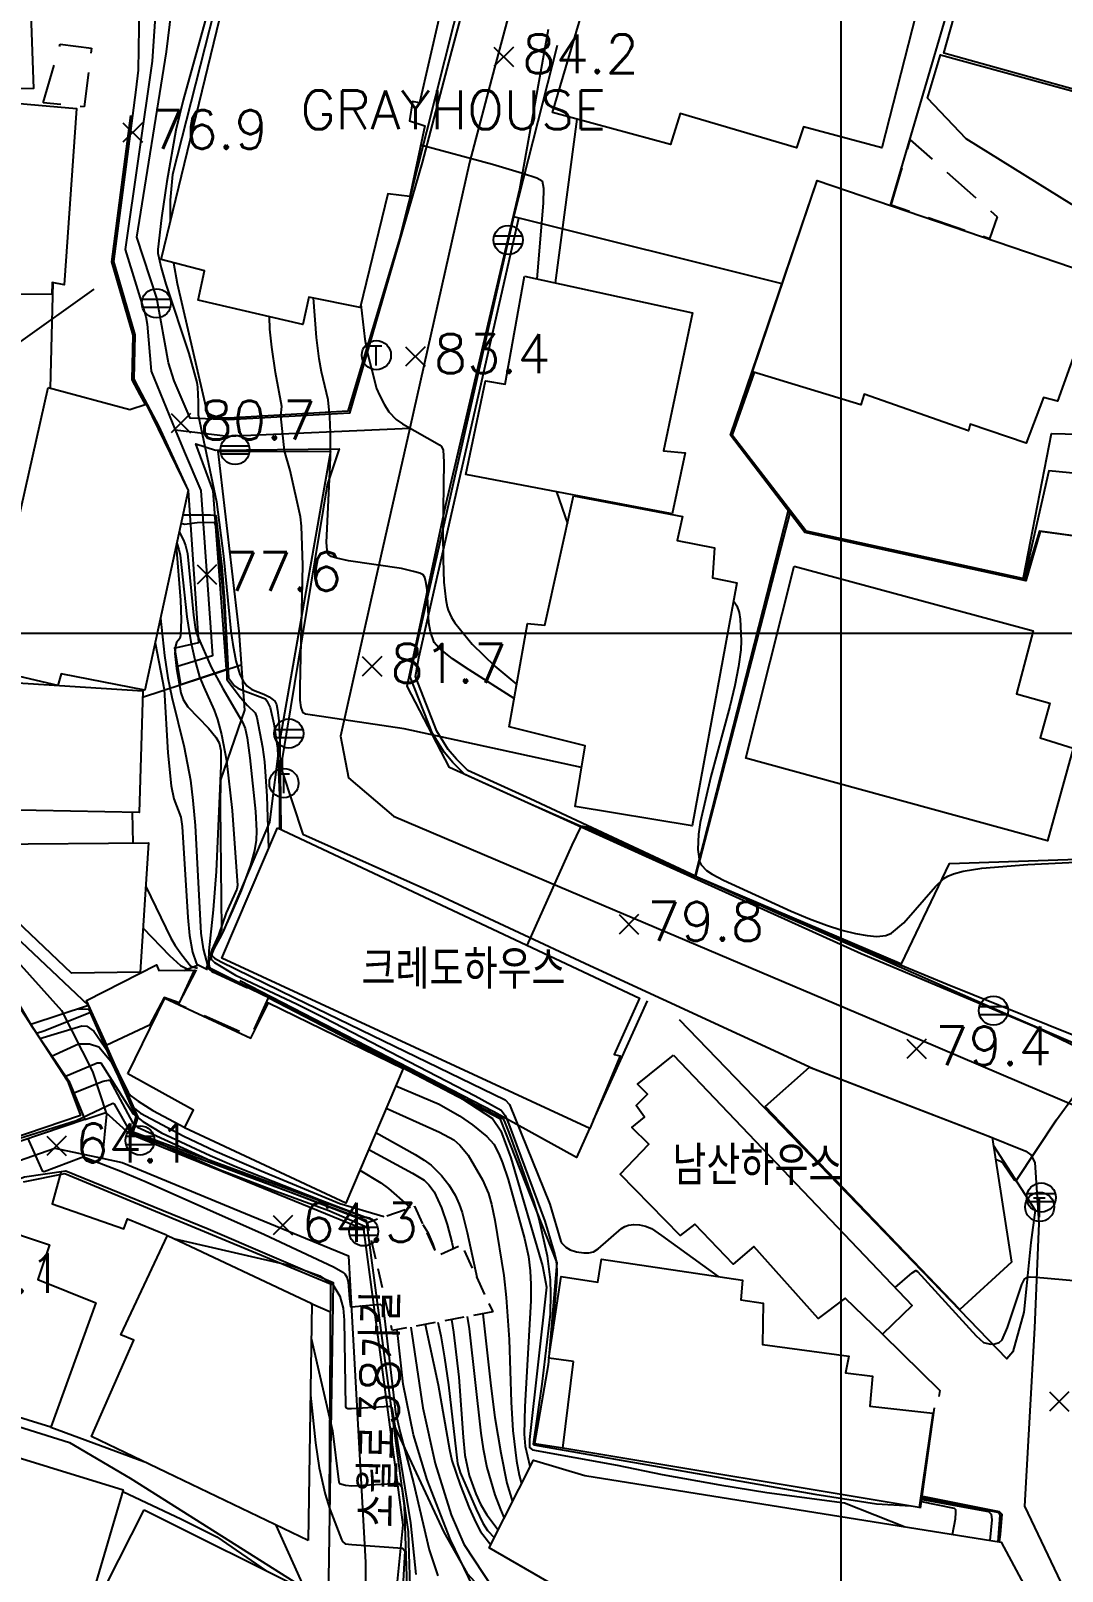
# Model space of a CAD drawing. Extents: x 199116 to 199565, y 548943 to 549516.
# Drawn here: x 199158.4 to 199211.4, y 549151.8 to 549231 of the extents above; entities that cross this region are included whole.
import ezdxf
from ezdxf.enums import TextEntityAlignment as Align

# ---------------------------------------------------------------- set-up
doc = ezdxf.new("R2010")
doc.units = 0
doc.header["$MEASUREMENT"] = 0
doc.linetypes.add('ANYANG11', pattern=[1.5, 1, -0.5])
doc.linetypes.add('ANYANG3', pattern=[3, 2, -1])
for name, color, linetype in [('A0013114', 1, 'CONTINUOUS'), ('A0023210', 7, 'CONTINUOUS'), ('B0014111', 7, 'CONTINUOUS'), ('B0014112', 7, 'CONTINUOUS'), ('B0014113', 7, 'CONTINUOUS'), ('B0014116', 7, 'ANYANG3'), ('B0014118', 7, 'ANYANG11'), ('B0024121', 7, 'CONTINUOUS'), ('C0226232', 7, 'CONTINUOUS'), ('C0236241', 7, 'CONTINUOUS'), ('C0393323', 7, 'CONTINUOUS'), ('C0536119', 7, 'CONTINUOUS'), ('F0017111', 30, 'CONTINUOUS'), ('F0017114', 7, 'CONTINUOUS'), ('F0027132', 7, 'CONTINUOUS'), ('F0027217', 7, 'CONTINUOUS'), ('F0047224', 7, 'CONTINUOUS'), ('H0037335', 7, 'CONTINUOUS'), ('H0049111', 7, 'CONTINUOUS'), ('H0049140', 7, 'CONTINUOUS')]:
    doc.layers.add(name, color=color, linetype=linetype)
doc.styles.add('GHS', font='ROMANS', dxfattribs={"bigfont": 'NGSW.shx'})
doc.styles.add('HIST', font='romans.shx', dxfattribs={"bigfont": 'ngsw.shx'})

# ---------------------------------------------------------------- blocks, each defined once
blk = doc.blocks.new('F0027217')
at = {"layer": 'F0027217'}
for points in [[(0.5, 0.5), (-0.5, -0.5)], [(-0.5, 0.5), (0.5, -0.5)]]:
    blk.add_lwpolyline(points, dxfattribs=at)
blk = doc.blocks.new('C0226232')
at = {"layer": 'C0226232'}
for points in [[(-0.72, 0.211), (0.72, 0.211)], [(-0.722, -0.202), (0.722, -0.202)]]:
    blk.add_lwpolyline(points, dxfattribs=at)
blk.add_circle((0, 0), 0.75, dxfattribs=at)
blk = doc.blocks.new('C0236241')
at = {"layer": 'C0236241'}
blk.add_circle((0, 0), 0.75, dxfattribs=at)
at = {"layer": 'C0236241', "style": 'GHS'}
blk.add_text('T', height=1, dxfattribs=at).set_placement((-0.362, -0.524))

msp = doc.modelspace()

# ---------------------------------------------------------------- linework, layer by layer
at = {"layer": 'A0013114', "flags": 128}
for points in [[(199185.15, 549249.17), (199179.92, 549229.66), (199178.48, 549224.2), (199174.74, 549211.31), (199168.52, 549210.96), (199166.55, 549211.05), (199165.727, 549212.972), (199165.44, 549213.89), (199164.835, 549217.226), (199163.819, 549220.356), (199165.334, 549229.874), (199165.688, 549232.708)], [(199176.99, 549149.04), (199177.5, 549154.17), (199175.48, 549169.36), (199168.724, 549172.108), (199163.46, 549174.25), (199163.88, 549175.12), (199161.334, 549180.858), (199156.29, 549185.61), (199154.95, 549186.9), (199154.47, 549187.16), (199153.15, 549187.86), (199151.376, 549191.884), (199150.94, 549193.78), (199149.62, 549198.77), (199150.56, 549205.8), (199150.978, 549211.079), (199152.16, 549222.72), (199152.5, 549225.8), (199152.45, 549238.31)], [(199150.513, 549237.958), (199150.269, 549227.295), (199148.403, 549211.439), (199147.78, 549206.15), (199146.86, 549196.85), (199148.452, 549191.215), (199150.026, 549185.643), (199150.47, 549184.07), (199148.98, 549183.1), (199151.87, 549176.7), (199151.61, 549175.44), (199153.183, 549174.906), (199150.189, 549182.206), (199154.28, 549183.85), (199155.78, 549184.26), (199158.37, 549179.89), (199160.319, 549176.989), (199161.147, 549175.01), (199154.539, 549172.783), (199152.018, 549170.893), (199149.258, 549167.89), (199148.916, 549167.314), (199139.233, 549149.311)], [(199163.928, 549232.231), (199163.878, 549228.946), (199163.757, 549227.936), (199163.022, 549222.261), (199162.613, 549219.103), (199163.704, 549215.335), (199163.66, 549213.05), (199164.057, 549212.299), (199164.94, 549210.63), (199166.45, 549207.34), (199166.99, 549199.51), (199165.86, 549199.25), (199165.75, 549199.25), (199166.05, 549197.36), (199168.43, 549198.16), (199167.74, 549207.31), (199166.84, 549209.73), (199167.86, 549209.41), (199174.21, 549209.48), (199173.588, 549207.629), (199171.28, 549193.56), (199171.28, 549192.9), (199172.35, 549189.67), (199179.31, 549186.55), (199187.09, 549182.918), (199198.58, 549177.62), (199207.46, 549174.2), (199209.51, 549173.38), (199209.76, 549173.19), (199209.96, 549172.8), (199210.18, 549169.67), (199209.987, 549165.096), (199209.956, 549164.298), (199209.433, 549155.13), (199220.158, 549132.603)], [(199216.71, 549176.52), (199209.91, 549179.79), (199201.05, 549183.52), (199189.781, 549188.614), (199179.88, 549193.09), (199177.7, 549197.28), (199179.7, 549206.59), (199180.23, 549208.84), (199180.76, 549211.12), (199183.5, 549222.84), (199184.976, 549231.048)]]:
    msp.add_lwpolyline(points, dxfattribs=at)
msp.add_lwpolyline([(199158.036, 549172.061), (199160.172, 549172.375), (199167.477, 549169.38), (199173.907, 549166.629), (199173.64, 549150.31), (199174.18, 549148.22), (199174.58, 549145.95), (199174.07, 549137.23), (199173.83, 549136.61), (199173.6, 549136.26), (199159.66, 549135.75), (199148.05, 549134.66), (199142.84, 549134.41), (199137.8, 549134.31), (199137.406, 549134.328), (199137.718, 549140.724), (199139.889, 549147.299), (199147.571, 549161.454), (199150.826, 549166.648), (199153.473, 549169.834), (199154.987, 549170.92)], close=True, dxfattribs=at)
at = {"layer": 'A0023210', "flags": 128}
for points in [[(199205.029, 549315.65), (199196.885, 549284.624), (199187.421, 549248.567), (199182.192, 549229.061), (199180.91, 549224.2), (199177.839, 549210.541), (199176.07, 549202.674), (199174.28, 549194.71), (199174.69, 549192.57), (199177, 549190.6), (199185.558, 549186.965), (199204.05, 549179.11), (199213.34, 549175.16), (199219.609, 549171.927), (199229.235, 549167.59), (199241.276, 549163.242), (199248.145, 549162.535), (199251.625, 549162.055), (199254.189, 549161.615), (199263.277, 549159.959), (199263.792, 549159.835), (199264.311, 549159.634), (199273.334, 549157.203), (199293.62, 549154.18)], [(199160.021, 549231.888), (199161.317, 549233.319), (199161.976, 549233.693), (199163.919, 549232.713), (199164.808, 549232.469), (199164.606, 549229.41), (199163.216, 549219.729), (199164.27, 549216.281), (199164.342, 549215.882), (199164.55, 549213.47), (199165.79, 549210.45), (199166.24, 549209.34), (199167.1, 549207.33), (199167.71, 549198.84), (199165.9, 549198.29)], [(199165.79, 549210.45), (199168.51, 549210.13), (199177.839, 549210.541)], [(199152.45, 549175.19), (199152.15, 549176.71), (199150.828, 549179.713), (199149.58, 549182.55), (199149.652, 549182.733), (199149.796, 549182.964), (199152.538, 549184.14), (199154.694, 549185.075), (199155.572, 549185.104), (199156.04, 549184.94), (199159.94, 549180.602), (199161.535, 549177.476), (199162.25, 549175.284), (199162.025, 549173.018)], [(199141.475, 549151.772), (199149.871, 549166.981), (199152.746, 549170.364), (199154.763, 549171.851), (199159.592, 549173.536), (199162.025, 549173.018), (199163.061, 549172.798), (199169.115, 549170.298), (199174.694, 549167.994), (199175.57, 549152.24), (199175.585, 549148.63)]]:
    msp.add_lwpolyline(points, dxfattribs=at)
at = {"layer": 'B0014111', "flags": 128}
for points in [[(199217.181, 549245.126), (199221.594, 549243.836), (199221.353, 549242.955), (199222.832, 549242.557), (199224.351, 549239.727), (199223.517, 549237.125), (199219.959, 549238.079), (199216.619, 549226.655), (199205.286, 549229.815), (199210.165, 549247.176), (199213.75, 549246.128), (199214.333, 549248.009), (199217.687, 549247.036)], [(199232.205, 549233.339), (199229.793, 549231.192), (199219.907, 549234.014), (199216.544, 549222.545), (199211.875, 549222.031), (199206.445, 549225.418), (199204.453, 549227.494), (199205.111, 549229.724), (199216.611, 549226.582), (199220.008, 549237.923), (199223.641, 549236.975), (199224.404, 549239.662), (199224.76, 549239.292), (199227.585, 549241.162), (199229.149, 549239.282), (199228.198, 549238.531)]]:
    msp.add_lwpolyline(points, close=True, dxfattribs=at)
msp.add_lwpolyline([(199196.11, 549175.68), (199198.39, 549177.69), (199207.77, 549174.08), (199208.76, 549167.67), (199206.12, 549165.24), (199196.11, 549175.68)], dxfattribs=at)
at = {"layer": 'B0014112', "flags": 128}
for points in [[(199152.86, 549227.91), (199152.68, 549240.57), (199159.04, 549240.68), (199159.11, 549237.04), (199156.12, 549236.93), (199156.13, 549232.24), (199158.35, 549232.3), (199158.51, 549227.99), (199152.86, 549227.91)], [(199151.78, 549217.43), (199152.7, 549227.68), (199160.72, 549226.97), (199160.08, 549217.91), (199159.46, 549218.02), (199159.44, 549217.41), (199151.78, 549217.43)], [(199195.46, 549213.43), (199198.78, 549223.27), (199213.41, 549218.28), (199211.13, 549211.93), (199210.42, 549212.11), (199209.53, 549209.76), (199206.65, 549210.74), (199206.56, 549210.41), (199201.19, 549212.28), (199201.03, 549211.74), (199195.46, 549213.43)], [(199183.74, 549218.35), (199192.37, 549216.47), (199190.88, 549209.38), (199191.99, 549209.27), (199191.32, 549206.13), (199180.73, 549208.15), (199181.74, 549212.98), (199182.74, 549212.8), (199183.74, 549218.35)], [(199159.26, 549212.63), (199163.46, 549211.5), (199164.29, 549211.77), (199166.45, 549207.34), (199164.23, 549197.07), (199159.92, 549197.92), (199159.75, 549197.32), (199155.22, 549198.38), (199156.86, 549205.77), (199157.68, 549205.61), (199159.26, 549212.63)], [(199197.6, 549203.44), (199209.89, 549200.12), (199209.03, 549196.89), (199210.74, 549196.4), (199210.24, 549194.62), (199211.93, 549194.09), (199210.61, 549189.33), (199195.12, 549193.57), (199197.6, 549203.44)], [(199156.16, 549189.15), (199164.41, 549189.22), (199163.992, 549182.58), (199160.45, 549182.53), (199155.88, 549186.86), (199156.16, 549189.15)], [(199163.35, 549177.36), (199165.26, 549181.24), (199169.67, 549179.18), (199170.58, 549181), (199177.5, 549177.63), (199174.55, 549170.7), (199166.27, 549174.58), (199166.73, 549175.48), (199163.35, 549177.36)], [(199156.45, 549169.53), (199159.33, 549168.57), (199158.73, 549166.79), (199161.7, 549165.59), (199159.39, 549159.19), (199152.39, 549161.35), (199154.14, 549165.87), (199153.1, 549166.11), (199154.44, 549168.82), (199156.45, 549169.53)], [(199151.36, 549159.58), (199163.11, 549155.97), (199161.62, 549150.9), (199161.08, 549151.06), (199159.82, 549147.89), (199151.12, 549150.61), (199151.01, 549150.03), (199145.9, 549151.51), (199147.68, 549155.29), (199148.57, 549155.08), (199148.91, 549156.11), (199150.07, 549155.82), (199151.36, 549159.58)], [(199164.19, 549154.95), (199172.84, 549150.63), (199171.62, 549147.94), (199171.28, 549148.1), (199170.36, 549145.94), (199169.81, 549145.55), (199169.18, 549145.33), (199168.4, 549145.2), (199167.72, 549145.25), (199160.92, 549148.48), (199164.19, 549154.95)]]:
    msp.add_lwpolyline(points, dxfattribs=at)
for points in [[(199189.699, 549237.976), (199204.43, 549234.08), (199202.11, 549224.95), (199198.08, 549226.03), (199197.72, 549224.95), (199191.74, 549226.71), (199191.24, 549225.12), (199185.18, 549226.76), (199186.682, 549231.853), (199185.42, 549232.125), (199187.37, 549239.034), (199189.787, 549238.296)], [(199186.26, 549207.06), (199191.856, 549206), (199191.59, 549204.76), (199193.5, 549204.39), (199193.4, 549202.84), (199194.65, 549202.59), (199192.36, 549190.1), (199186.34, 549191.1), (199186.86, 549194.22), (199182.95, 549195.19), (199183.9, 549200.5), (199184.78, 549200.41)], [(199153.931, 549197.682), (199164.118, 549197.035), (199163.934, 549190.779), (199156.871, 549190.924), (199156.872, 549191.68), (199153.502, 549191.943)], [(199154.442, 549173.025), (199153.549, 549176.065), (199152.853, 549175.76), (199150.304, 549182.201), (199155.586, 549184.127), (199160.253, 549176.997), (199160.92, 549175.206)], [(199164.473, 549179.862), (199162.277, 549178.826), (199161.223, 549181.125), (199164.823, 549182.956), (199164.94, 549182.66), (199166.76, 549182.677), (199165.983, 549181.002), (199165.226, 549181.28)], [(199172.614, 549153.361), (199161.476, 549158.712), (199163.651, 549163.657), (199162.993, 549163.946), (199165.391, 549169.043), (199172.809, 549165.555)], [(199186.265, 549162.566), (199184.993, 549162.746), (199185.627, 549166.937), (199187.514, 549166.639), (199187.69, 549167.82), (199194.95, 549166.75), (199194.85, 549165.73), (199196.01, 549165.57), (199195.97, 549163.44), (199200.4, 549162.84), (199200.23, 549161.99), (199201.62, 549161.81), (199201.49, 549160.28), (199204.73, 549159.91), (199204.03, 549155.07), (199185.71, 549158.12)]]:
    msp.add_lwpolyline(points, close=True, dxfattribs=at)
at = {"layer": 'B0014113', "flags": 128}
for points in [[(199169.13, 549235.93), (199179.39, 549233.34), (199178.97, 549231.69), (199179.33, 549231.57), (199178.34, 549227.26), (199177.99, 549227.33), (199177.83, 549226.33), (199178.62, 549226.07), (199177.84, 549222.44), (199176.71, 549222.58), (199175.29, 549216.74), (199172.66, 549217.28), (199172.35, 549215.87), (199166.97, 549217.11), (199167.3, 549218.62), (199165.06, 549219.21), (199169.13, 549235.93)], [(199171.04, 549190), (199189.65, 549181.24), (199188.34, 549178.35), (199188.65, 549178.27), (199187.09, 549174.54), (199168.19, 549183.29), (199171.04, 549190)], [(199191.39, 549178.32), (199203.66, 549165.45), (199202.14, 549163.98), (199200.22, 549165.83), (199198.83, 549164.77), (199195.52, 549168.47), (199194.47, 549167.57), (199192.5, 549169.63), (199191.74, 549169.05), (199188.65, 549172.2), (199190.13, 549173.74), (199189.25, 549174.59), (199189.91, 549175.12), (199189.48, 549175.73), (199190.06, 549176.3), (199189.54, 549176.83), (199191.39, 549178.32)]]:
    msp.add_lwpolyline(points, dxfattribs=at)
msp.add_lwpolyline([(199221.051, 549129.339), (199213.36, 549124.862), (199208.05, 549133.866), (199208.316, 549133.993), (199205.106, 549139.372), (199204.237, 549138.909), (199201.533, 549143.521), (199203.665, 549144.783), (199207.332, 549144.293), (199207.609, 549146.827), (199200.182, 549147.894), (199197.675, 549143.891), (199181.927, 549152.995), (199184.205, 549157.497), (199186.845, 549156.713), (199208.244, 549153.274)], close=True, dxfattribs=at)
at = {"layer": 'B0014116', "flags": 128}
for points in [[(199158.998, 549227.269), (199159.877, 549230.27), (199161.478, 549230.075), (199161.11, 549227.047)], [(199202.581, 549222.001), (199203.558, 549225.355), (199208.035, 549221.406), (199207.638, 549220.274)], [(199165.947, 549180.924), (199167.001, 549182.916), (199170.574, 549181.29), (199169.66, 549179.281)]]:
    msp.add_lwpolyline(points, close=True, dxfattribs=at)
at = {"layer": 'B0014118', "flags": 128}
msp.add_lwpolyline([(199182.103, 549165.115), (199176.945, 549164.162), (199175.662, 549169.718), (199178.087, 549170.543), (199179.257, 549168.002), (199180.499, 549168.574)], close=True, dxfattribs=at)
at = {"layer": 'B0024121', "flags": 128}
for points in [[(199202.55, 549221.99), (199210.645, 549249.592)], [(199170.64, 549243.11), (199182.4, 549240.45), (199177.32, 549220.27), (199174.664, 549211.406), (199168.519, 549211.06), (199167.487, 549211.107)], [(199196.989, 549217.96), (199183.19, 549221.4), (199185.44, 549230.23)], [(199218.73, 549176.02), (199208.61, 549180.37), (199192.5, 549187.49), (199183.93, 549191.26), (199180.67, 549192.74), (199180.05, 549193.35), (199179.61, 549193.88), (199179.01, 549194.85), (199177.87, 549197.75), (199178.07, 549198.79), (199183.19, 549221.4)], [(199161.61, 549217.69), (199157.71, 549214.91)], [(199197.29, 549206.3), (199192.5, 549187.49)], [(199166.227, 549182.672), (199166.937, 549182.935)], [(199187.08, 549174.54), (199186.41, 549173.06), (199182.17, 549175.4), (199169.1, 549182.14)], [(199175.58, 549169.95), (199163.62, 549174.36), (199163.88, 549175.12), (199161.34, 549180.86)], [(199190.05, 549181.11), (199187.27, 549174.971)], [(199207.83, 549173.69), (199209.99, 549170.34), (199209.76, 549168.68), (199209.54, 549166.45), (199209.41, 549165.11), (199208.83, 549163.07), (199208.52, 549162.71), (199191.7, 549180.12)], [(199157.99, 549171.807), (199160.111, 549172.231), (199173.761, 549166.565), (199173.707, 549155.396)], [(199202.14, 549163.98), (199205.08, 549161.07), (199205.04, 549160.77)], [(199142.48, 549147.48), (199144.93, 549152.39), (199150.069, 549161.622), (199160.361, 549158.411), (199163.466, 549156.577), (199172.859, 549150.637)], [(199204.8, 549160.19), (199204.07, 549155.03)]]:
    msp.add_lwpolyline(points, dxfattribs=at)
at = {"layer": 'C0393323', "flags": 128}
msp.add_lwpolyline([(199163.88, 549175.12), (199161.334, 549180.858), (199158.37, 549179.89), (199160.319, 549176.989), (199161.147, 549175.01), (199162.222, 549175.372), (199163.46, 549174.25)], close=True, dxfattribs=at)
at = {"layer": 'C0536119', "flags": 128}
for points in [[(199163.485, 549226.612), (199162.511, 549219.095), (199163.604, 549215.322), (199163.56, 549213.026), (199163.969, 549212.252), (199164.234, 549211.752)], [(199167.98, 549209.36), (199173.76, 549209.34), (199171.231, 549194.914)], [(199158.366, 549179.887), (199160.31, 549176.984), (199161.137, 549175.007)]]:
    msp.add_lwpolyline(points, dxfattribs=at)
at = {"layer": 'F0017111', "flags": 128}
for points, elevation in [([(199178.413, 549225.108), (199182.09, 549224.11), (199183.63, 549223.65), (199184.37, 549223.4), (199184.64, 549223.26), (199184.72, 549222.87), (199184.69, 549222.1), (199184.38, 549218.211)], 84), ([(199183.209, 549196.64), (199180.9, 549198.11), (199180.04, 549198.69), (199179.34, 549199.25), (199179.09, 549199.53), (199178.9, 549200.07), (199178.82, 549200.54), (199178.73, 549202.25), (199178.67, 549202.64), (199178.61, 549202.86), (199178.53, 549203), (199178.36, 549203.09), (199178.03, 549203.18), (199177.41, 549203.32), (199174.7, 549203.72), (199174.1, 549203.86), (199173.8, 549203.95), (199173.67, 549204.05), (199173.59, 549204.27), (199173.56, 549204.67), (199173.76, 549209.01), (199173.77, 549210.3), (199173.74, 549211.13), (199173.64, 549212), (199173.3, 549213.43), (199173.18, 549214.1), (199173.04, 549215.2), (199172.9, 549217.231)], 82), ([(199175.33, 549216.9), (199175.53, 549215.11), (199175.65, 549214.47), (199176.14, 549212.58), (199176.28, 549212.23), (199176.52, 549211.78), (199176.77, 549211.38), (199177.15, 549210.98), (199177.46, 549210.76), (199179.37, 549209.69), (199179.47, 549209.59), (199179.55, 549209.4), (199179.59, 549208.8), (199179.54, 549205.14), (199179.55, 549203.77), (199179.6, 549202.63), (199179.7, 549201.74), (199179.76, 549201.35), (199179.82, 549201.18), (199179.98, 549200.81), (199180.15, 549200.54), (199181.04, 549199.44), (199182.22, 549198.31), (199183.338, 549197.361)], 83), ([(199186.67, 549193.09), (199177.55, 549195.09), (199172.84, 549195.78), (199172.49, 549195.84), (199172.37, 549195.9), (199172.26, 549196.18), (199172.21, 549196.56), (199172.21, 549197.23), (199172.34, 549203.5), (199172.28, 549205.5), (199172.22, 549205.98), (199171.69, 549208.37), (199171.41, 549209.37), (199171.22, 549211.18), (199171.26, 549211.65), (199170.94, 549213.4), (199170.76, 549214.71), (199170.65, 549215.63), (199170.64, 549216.26)], 81), ([(199239.789, 549211.25), (199236.923, 549215.174), (199236.832, 549215.204), (199231.487, 549211.308), (199226.392, 549208.53), (199222.206, 549206.762), (199214.851, 549204.742), (199214.822, 549204.749), (199214.805, 549204.785), (199214.796, 549206.169), (199214.601, 549207.965), (199210.679, 549208.348), (199209.416, 549202.772), (199198.192, 549205.232), (199194.374, 549210.198), (199195.528, 549213.409)], 88), ([(199195.5, 549213.418), (199194.355, 549210.194), (199198.179, 549205.187), (199209.46, 549202.726), (199210.216, 549205.263), (199214.672, 549204.651), (199222.223, 549206.703), (199226.446, 549208.514), (199231.526, 549211.275), (199231.667, 549211.249), (199234.23, 549207.593)], 87), ([(199195.546, 549213.404), (199194.407, 549210.196), (199198.216, 549205.266), (199209.331, 549202.828), (199209.366, 549202.836), (199209.382, 549202.859), (199210.816, 549210.263), (199214.353, 549210.176)], 89), ([(199166.084, 549205.649), (199166.26, 549205.61), (199166.91, 549205.69), (199167.79, 549205.7), (199167.88, 549205.49), (199167.97, 549204.89), (199168.25, 549201.89), (199168.37, 549200.11), (199168.44, 549198.48), (199168.44, 549197.62), (199169.14, 549196.69), (199169.5, 549196.28), (199169.89, 549195.91), (199169.98, 549195.67), (199170.27, 549194.14), (199170.37, 549193.39), (199170.5, 549191.63), (199170.585, 549188.93)], 78), ([(199166.18, 549206.09), (199167.6, 549206.08), (199167.88, 549206.05), (199168.18, 549203.41), (199168.32, 549201.66), (199168.53, 549197.7), (199168.84, 549197.3), (199169.01, 549197.18), (199169.24, 549197.07), (199170.42, 549196.62), (199170.5, 549196.53), (199170.67, 549196.19), (199170.86, 549195.34), (199171.05, 549194.09), (199171.15, 549191.67), (199171.15, 549189.95)], 79), ([(199165.99, 549205.21), (199166.21, 549204.78), (199166.31, 549204.5), (199166.42, 549204.1), (199166.72, 549200.93), (199166.83, 549200.19), (199166.93, 549199.87), (199167.64, 549198.25), (199168.23, 549197.16), (199169.26, 549195.39), (199169.39, 549195.1), (199169.49, 549194.62), (199169.63, 549193.59), (199169.92, 549190.83), (199169.97, 549189.84), (199169.95, 549189.37), (199169.86, 549188.84), (199169.66, 549188.07), (199169.18, 549186.77), (199168.73, 549185.74), (199168.16, 549184.5), (199167.67, 549183.59), (199167.65, 549183.48), (199167.68, 549183.4), (199167.8, 549183.29), (199168.14, 549183.11), (199171.9, 549181.27), (199182.75, 549176.02), (199182.97, 549175.77), (199185.04, 549170.65), (199185.6, 549168.74), (199185.64, 549168.66), (199185.87, 549168.44), (199186.09, 549168.31), (199186.41, 549168.21), (199186.78, 549168.16), (199187.05, 549168.16), (199187.28, 549168.21), (199187.53, 549168.35), (199188.73, 549169.4), (199188.89, 549169.51), (199189.08, 549169.57), (199189.35, 549169.61), (199189.65, 549169.59), (199189.95, 549169.53), (199190.26, 549169.4), (199190.78, 549169.05), (199193.69, 549166.94)], 77), ([(199165.863, 549204.623), (199165.98, 549204.31), (199166.04, 549204.01), (199166.38, 549200.85), (199166.59, 549199.56), (199166.79, 549198.63), (199167.04, 549197.76), (199167.25, 549197.22), (199167.79, 549196.04), (199167.96, 549195.56), (199168.17, 549194.8), (199168.43, 549193.45), (199168.72, 549190.89), (199168.98, 549187.03), (199168.95, 549186.85), (199168.41, 549185.63), (199168.01, 549184.48), (199167.66, 549183.73), (199167.6, 549183.5), (199167.63, 549183.25), (199167.81, 549183.07), (199168.89, 549182.43), (199172.02, 549180.95), (199173.43, 549180.25), (199181.21, 549176.22), (199182.54, 549175.49), (199182.74, 549175.21), (199182.94, 549174.76), (199184.78, 549169.78), (199185.3, 549168.05), (199185.37, 549167.74), (199185.4, 549167.26), (199185.38, 549166.62), (199185.19, 549164.52), (199185.21, 549164.26), (199185.22, 549164.244)], 76), ([(199165.031, 549200.774), (199165.23, 549198.85), (199165.4, 549197.71), (199165.61, 549196.72), (199166.25, 549194.14), (199166.57, 549192.45), (199166.7, 549191.41), (199166.81, 549190.12), (199167.1, 549184.59), (199167.22, 549183.78), (199167.46, 549182.87), (199167.53, 549182.74), (199167.66, 549182.62), (199167.745, 549182.578)], 74), ([(199164.76, 549199.5), (199165.21, 549197.1), (199165.41, 549193.85), (199165.58, 549192.16), (199165.72, 549191.49), (199166.08, 549190.55), (199166.15, 549190.06), (199166.44, 549185.39), (199166.52, 549184.46), (199166.67, 549183.61), (199166.87, 549183.05), (199166.93, 549182.97), (199167.41, 549182.74), (199167.451, 549182.711)], 73), ([(199163.582, 549190.786), (199163.61, 549189.213)], 72), ([(199164.269, 549186.976), (199165.56, 549184.33), (199165.78, 549183.95), (199166.12, 549183.47), (199166.58, 549182.91), (199166.67, 549182.86), (199166.935, 549182.791)], 72), ([(199164.135, 549184.841), (199165.49, 549183.43), (199166.05, 549182.92), (199166.5, 549182.7), (199166.856, 549182.641)], 71), ([(199170.565, 549181.272), (199176.11, 549178.4), (199180.52, 549176.09), (199182.09, 549175.06), (199182.53, 549174.43), (199183.03, 549173.03), (199184.67, 549167.49), (199184.87, 549166.39), (199183.99, 549158.55), (199183.99, 549158.14), (199184.15, 549158.03), (199188.5, 549157.24), (199190.81, 549156.76), (199193.78, 549156.22), (199196.2, 549155.84), (199200.19, 549155.3), (199203.297, 549154.069)], 74), ([(199170.386, 549180.879), (199170.486, 549180.812)], 71), ([(199170.419, 549180.951), (199170.52, 549180.88)], 72), ([(199170.46, 549181.04), (199170.56, 549180.96)], 73), ([(199158.836, 549179.161), (199160.99, 549179.82), (199161.25, 549179.8), (199161.6, 549179.55), (199162.36, 549178.45), (199163.36, 549176.4), (199163.51, 549176.23), (199163.89, 549175.94), (199164.63, 549175.47), (199166.28, 549174.6)], 69), ([(199159.42, 549178.269), (199160.82, 549178.9), (199161.38, 549178.9), (199161.86, 549178.74), (199162.48, 549178.01), (199163.53, 549175.83), (199163.69, 549175.57), (199164, 549175.33), (199166.23, 549174.15), (199167.82, 549173.39), (199170.2, 549172.36), (199174.24, 549170.69), (199176.45, 549170.04), (199176.515, 549170.008)], 68), ([(199160.108, 549177.217), (199161.78, 549177.92), (199161.96, 549177.92), (199163.63, 549175.29), (199164.12, 549174.91), (199165.09, 549174.32), (199167.59, 549173.15), (199168.94, 549172.57), (199173.23, 549170.87), (199175.973, 549169.824)], 67), ([(199207.943, 549172.959), (199208.2, 549172.86), (199208.34, 549172.74), (199208.93, 549171.89), (199208.98, 549171.85), (199209.03, 549171.88), (199211.08, 549174.98), (199211.96, 549176.19), (199212.85, 549177.18), (199213.15, 549177.44), (199213.57, 549177.67), (199213.81, 549177.73), (199214.03, 549177.74), (199214.39, 549177.64), (199216.83, 549176.68), (199217.14, 549176.59), (199217.32, 549176.62), (199217.41, 549176.73), (199217.521, 549177.001)], 79), ([(199160.497, 549176.341), (199162.09, 549176.97), (199162.36, 549177.02), (199162.42, 549177.02), (199163.61, 549174.82), (199163.85, 549174.61), (199168.39, 549172.54), (199175.26, 549169.92), (199175.663, 549169.714)], 66), ([(199177.12, 549176.73), (199179.36, 549175.79), (199180.39, 549175.19), (199181.07, 549174.74), (199181.81, 549174.14), (199182.16, 549173.74), (199182.42, 549173.24), (199182.61, 549172.78), (199182.9, 549171.93), (199183.74, 549168.89), (199183.94, 549167.97), (199184.03, 549167.23), (199184.07, 549166.52), (199184.07, 549165.69), (199183.75, 549160.25), (199183.72, 549158.84), (199183.77, 549158.21), (199184.01, 549157.18), (199184.027, 549157.146)], 73), ([(199176.63, 549175.58), (199179.37, 549174.36), (199180.11, 549173.96), (199180.41, 549173.68), (199180.84, 549173.17), (199181.58, 549171.91), (199181.88, 549171.21), (199182.05, 549170.65), (199182.22, 549169.83), (199182.67, 549166.98), (199182.8, 549165.85), (199182.95, 549163.69), (199183.05, 549160.48), (199183.14, 549159.02), (199183.32, 549157.47), (199183.47, 549156.72), (199183.585, 549156.272)], 72), ([(199158.194, 549174.06), (199158.956, 549172.364), (199159.055, 549172.339), (199160.945, 549173.047), (199161.053, 549173.062), (199161.206, 549173.039), (199162.987, 549172.356), (199164.3, 549171.8), (199170.37, 549169.1), (199173.92, 549167.43), (199174.44, 549167.15), (199174.5, 549167.08), (199174.61, 549166.91), (199174.68, 549166.67), (199174.74, 549165.78), (199174.8, 549165.4), (199174.84, 549165.38), (199176.32, 549165.51), (199176.47, 549165.36), (199177.11, 549159.97), (199177.356, 549158.919), (199178.041, 549156.325), (199178.844, 549152.888), (199179.289, 549151.543)], 64), ([(199176.1, 549174.34), (199178.12, 549173.21), (199178.59, 549172.92), (199178.94, 549172.66), (199179.48, 549172.13), (199179.85, 549171.64), (199180.17, 549171.11), (199180.38, 549170.66), (199180.53, 549170.22), (199180.8, 549169.2), (199181.302, 549166.841)], 71), ([(199175.28, 549172.4), (199176.35, 549171.75), (199176.74, 549171.46), (199177.72, 549170.61), (199177.856, 549170.465)], 69), ([(199178.52, 549169.601), (199178.77, 549169.19), (199179.03, 549168.6), (199179.127, 549168.283)], 69), ([(199165.769, 549168.865), (199171.858, 549167.459), (199173.222, 549166.963), (199173.49, 549166.777), (199173.883, 549166.529), (199174.255, 549165.93), (199174.42, 549165.31), (199174.47, 549164.69), (199174.53, 549160.26), (199174.55, 549160.21), (199174.65, 549160.16), (199174.84, 549160.15), (199176.8, 549160.27), (199176.92, 549160.21), (199177.88, 549154.28), (199178.15, 549151.62)], 63), ([(199202.782, 549166.371), (199203.66, 549167.13), (199203.85, 549167.24), (199203.93, 549167.2), (199206.95, 549163.88), (199207.33, 549163.54), (199207.69, 549163.45), (199207.92, 549163.47), (199208.14, 549163.55), (199208.29, 549163.68), (199208.57, 549164.31), (199209.3, 549166.53), (199209.44, 549166.8), (199209.56, 549166.88), (199209.73, 549166.92), (199210.04, 549166.91), (199214.474, 549166.513)], 78), ([(199179.285, 549164.594), (199179.44, 549163.88), (199179.63, 549162.75), (199179.83, 549161.36), (199180.3, 549157.32), (199180.43, 549156.86), (199181.25, 549154.98), (199181.59, 549154.25), (199181.83, 549153.88), (199182.188, 549153.509)], 68), ([(199179.981, 549164.723), (199180.09, 549164.07), (199180.36, 549161.76), (199180.58, 549158.67), (199180.68, 549157.76), (199180.9, 549156.71), (199181.23, 549155.76), (199181.48, 549155.23), (199181.81, 549154.69), (199182.389, 549153.907)], 69), ([(199181.589, 549165.02), (199182, 549161.32), (199182.21, 549159.69), (199182.52, 549157.88), (199182.83, 549156.32), (199183.117, 549155.347)], 71), ([(199172.78, 549163.761), (199173.869, 549159), (199174.19, 549156.37), (199174.23, 549156.3), (199174.54, 549156.21), (199174.87, 549156.18), (199177.28, 549156.32), (199177.43, 549156.11), (199177.76, 549153.82), (199177.88, 549149.91), (199178.13, 549148.52), (199178.43, 549147.62), (199178.53, 549147.47), (199178.92, 549147.01), (199179.7, 549146.41), (199180.57, 549145.83), (199182.42, 549144.69), (199183.742, 549143.928)], 62), ([(199177.89, 549164.336), (199178.513, 549160.192), (199179.151, 549157.317), (199179.974, 549154.69), (199180.622, 549153.179), (199182.137, 549150.866), (199182.989, 549150.082), (199184.838, 549148.839), (199185.981, 549148.503), (199187.719, 549148.301), (199188.65, 549148.159), (199189.171, 549147.996), (199200.406, 549141.634), (199203.342, 549138.309), (199207.247, 549135.747), (199206.885, 549133.572), (199212.971, 549123.724)], 66), ([(199178.632, 549164.473), (199179.3, 549161.37), (199179.89, 549158.04), (199180.01, 549157.48), (199180.44, 549156.23), (199180.9, 549155.05), (199181.23, 549154.29), (199181.47, 549153.83), (199182.006, 549153.151)], 67), ([(199172.733, 549160.837), (199173, 549158.39), (199173.19, 549157.1), (199173.49, 549155.75), (199173.73, 549154.97), (199174.34, 549153.42), (199174.39, 549153.32), (199174.52, 549153.19), (199174.87, 549153.17), (199177.46, 549152.98), (199177.58, 549152.83), (199177.34, 549148.49), (199177.43, 549147.49), (199177.63, 549146.73), (199177.85, 549146.17), (199178.16, 549145.62), (199178.51, 549145.25), (199178.532, 549145.234)], 61), ([(199163.09, 549155.89), (199166.11, 549154.46), (199167.92, 549153.55), (199170.469, 549151.814)], 58), ([(199204.09, 549155.487), (199207.578, 549154.855), (199207.72, 549154.724), (199207.75, 549154.435), (199207.655, 549153.368)], 76), ([(199204.102, 549155.57), (199207.519, 549154.934), (199208.044, 549154.821), (199208.115, 549154.77), (199208.172, 549154.676), (199208.074, 549153.301)], 77), ([(199204.115, 549155.656), (199205.99, 549155.288), (199208.132, 549154.864), (199208.265, 549154.728), (199208.18, 549153.668), (199208.132, 549153.292)], 77)]:
    msp.add_lwpolyline(points, dxfattribs=dict(at, elevation=elevation))
at = {"layer": 'F0017114', "flags": 128}
for points, elevation in [([(199167.92, 549233.65), (199166.19, 549227.39), (199165.82, 549225.86), (199165.35, 549223.22), (199165.08, 549221.35), (199164.9, 549219.72), (199164.89, 549219.54), (199165.06, 549218.78), (199165.31, 549217.94), (199166.48, 549214.37), (199166.89, 549212.89), (199166.93, 549212.65), (199166.97, 549211.9), (199166.96, 549211.23), (199167.91, 549206.75), (199168.27, 549203.96), (199168.65, 549200.1), (199168.74, 549199.42), (199168.91, 549198.58), (199169.11, 549197.88), (199169.28, 549197.55), (199169.46, 549197.3), (199169.72, 549197.11), (199170.34, 549196.87), (199170.62, 549196.73), (199170.82, 549196.58), (199170.91, 549196.51), (199170.99, 549196.34), (199171.05, 549196.05), (199171.12, 549195.51), (199171.17, 549194.35), (199171.21, 549189.92)], 80), ([(199186.42, 549226.42), (199185.32, 549218.01)], 85), ([(199159.49, 549218.01), (199159.36, 549212.603)], 75), ([(199185.39, 549207.26), (199185.94, 549205.64)], 85), ([(199165.83, 549204.47), (199166.06, 549201.69), (199166.1, 549200.68), (199166.06, 549199.89), (199166.02, 549199.72), (199165.86, 549199.53), (199165.8, 549199.33), (199165.77, 549198.96), (199165.85, 549198.18), (199166.08, 549196.93), (199166.19, 549196.6), (199166.43, 549196.22), (199167.5, 549195.12), (199167.88, 549194.66), (199168.05, 549194.36), (199168.13, 549193.98), (199168.13, 549193.19), (199167.89, 549187.75), (199167.74, 549185.78), (199167.51, 549183.68), (199167.5, 549183.14), (199167.53, 549182.88), (199167.6, 549182.79), (199171.65, 549180.76), (199182.62, 549175.05), (199182.69, 549174.94), (199182.93, 549174.34), (199183.6, 549172.5), (199184.22, 549170.75), (199184.48, 549169.9), (199184.9, 549168), (199185.05, 549166.77), (199185.08, 549166.04), (199185.05, 549165), (199184.63, 549161.41), (199184.18, 549158.31), (199184.21, 549158.28), (199198.66, 549155.75), (199201.83, 549155.25), (199203.591, 549155.143)], 75), ([(199194.48, 549201.66), (199194.65, 549201.4), (199194.77, 549201.06), (199194.83, 549200.73), (199194.88, 549199.61), (199194.86, 549199.15), (199194.74, 549198.29), (199194.55, 549197.32), (199194.29, 549196.23), (199193.32, 549192.64), (199192.77, 549190.27), (199192.68, 549189.67), (199192.65, 549188.89), (199192.73, 549188.26), (199192.81, 549188.09), (199193.09, 549187.81), (199193.39, 549187.61), (199193.97, 549187.31), (199197.44, 549185.72), (199198.39, 549185.32), (199199.26, 549184.99), (199200.05, 549184.74), (199200.75, 549184.56), (199201.35, 549184.46), (199201.84, 549184.42), (199202.31, 549184.46), (199202.6, 549184.59), (199203.23, 549185.12), (199204.87, 549186.99), (199205.29, 549187.39), (199205.5, 549187.52), (199205.79, 549187.64), (199206.28, 549187.77), (199207.25, 549187.93), (199209.6, 549188.12), (199221.93, 549188.72)], 85), ([(199153.67, 549197.35), (199153.44, 549195.62), (199153.3, 549194.09), (199153.23, 549192.68), (199153.24, 549191.87), (199153.28, 549191.13), (199153.43, 549190.17), (199154.31, 549185.86), (199154.43, 549185.4), (199154.56, 549185.11), (199154.71, 549184.91), (199155.39, 549184.46), (199155.56, 549184.32), (199155.71, 549184.13), (199157.802, 549180.812), (199158.407, 549179.822), (199158.655, 549179.451), (199159.04, 549179.57), (199161.488, 549180.548)], 70), ([(199183.882, 549183.955), (199186.18, 549189.11), (199186.63, 549190.03), (199186.66, 549190.08), (199186.74, 549190.08), (199186.93, 549190.04), (199187.82, 549189.66), (199194.15, 549186.77), (199197.1, 549185.46), (199200.28, 549184.1), (199205.46, 549181.96), (199213.288, 549178.811)], 80), ([(199166.573, 549182.274), (199166.669, 549182.288)], 70), ([(199170.355, 549180.811), (199170.454, 549180.748)], 70), ([(199175.754, 549169.319), (199175.68, 549169.43), (199173.69, 549170.31), (199170.97, 549171.31), (199168.1, 549172.4), (199163.66, 549174.34), (199163.45, 549174.42), (199162.68, 549175.78), (199162.58, 549175.82), (199160.69, 549174.93), (199154.24, 549172.92), (199154.19, 549172.93), (199153.73, 549173.66), (199153.6, 549173.79), (199153.48, 549173.85), (199153.24, 549173.85), (199152.97, 549173.69), (199151.121, 549172.336)], 65), ([(199175.73, 549173.47), (199177.98, 549172.25), (199178.58, 549171.88), (199178.82, 549171.64), (199179.09, 549171.28), (199179.47, 549170.47), (199179.77, 549169.61), (199180, 549168.7), (199180.074, 549168.378)], 70), ([(199180.797, 549164.874), (199180.89, 549164.25), (199181.49, 549158.88), (199181.62, 549158.08), (199181.81, 549157.12), (199182.22, 549155.71), (199182.5, 549154.96), (199182.698, 549154.519)], 70), ([(199212.93, 549123.691), (199206.867, 549133.538), (199206.858, 549133.574), (199207.226, 549135.731), (199203.314, 549138.287), (199200.382, 549141.601), (199189.041, 549147.878), (199188.84, 549147.92), (199188.615, 549147.902), (199186.821, 549147.386), (199186.479, 549147.396), (199185.959, 549147.444), (199184.707, 549147.754), (199183.66, 549148.165), (199182.857, 549148.713), (199181.994, 549149.607), (199181.107, 549150.99), (199179.938, 549153.399), (199178.732, 549156.487), (199178.033, 549158.799), (199177.502, 549161.407), (199177.195, 549164.208)], 65), ([(199159.389, 549159.188), (199164.169, 549157.419)], 60), ([(199205.732, 549153.677), (199205.89, 549154.481), (199205.908, 549154.809), (199205.901, 549154.935), (199205.876, 549154.977), (199205.834, 549155.006), (199204.072, 549155.363)], 75), ([(199172.478, 549150.811), (199170.967, 549154.153)], 60)]:
    msp.add_lwpolyline(points, dxfattribs=dict(at, elevation=elevation))
at = {"layer": 'F0047224', "flags": 128}
for points in [[(199176.03, 549264.16), (199173.92, 549254.7), (199169.43, 549238.46), (199165.65, 549223.58), (199165.53, 549222.26), (199165.53, 549221.12)], [(199213.41, 549218.28), (199214.75, 549206.18), (199214.72, 549204.62), (199210.24, 549205.23), (199209.5, 549202.69), (199198.15, 549205.17), (199194.33, 549210.18), (199198.78, 549223.27)], [(199192.53, 549187.51), (199184.03, 549191.48), (199180.82, 549192.95), (199180.24, 549193.52), (199179.82, 549194.02), (199179.24, 549194.96), (199178.13, 549197.78), (199178.31, 549198.74), (199183.44, 549221.338)], [(199165.7, 549219.04), (199165.89, 549217.97), (199167.487, 549211.107)], [(199167.98, 549209.36), (199169.06, 549200.11), (199169.34, 549196.04), (199168.12, 549192.46), (199168.09, 549191.09), (199168.17, 549184.79), (199167.39, 549182.81), (199170.605, 549181.282), (199182.477, 549175.064), (199185.4, 549167.64), (199184.96, 549162.39), (199184.25, 549158.36), (199185.711, 549158.129)], [(199197.38, 549206.19), (199192.53, 549187.51), (199203.11, 549183.01), (199205.59, 549188.16), (199212.68, 549188.4), (199212.07, 549179.15)], [(199164.108, 549196.714), (199169.18, 549198.38)], [(199171.231, 549194.914), (199171.16, 549194.51), (199170.64, 549190.28), (199168.25, 549184.67)], [(199160.81, 549180.68), (199161.33, 549180.69), (199163.77, 549175.15), (199163.52, 549174.31), (199175.6, 549169.84), (199177.56, 549155.15), (199177.85, 549146.36)], [(199159.913, 549172.296), (199159.461, 549170.676), (199163.143, 549169.391), (199163.34, 549169.907), (199165.336, 549169.07)], [(199172.735, 549165.559), (199173.76, 549165.124)], [(199176.996, 549159.379), (199179.584, 549153.79), (199180.787, 549151.67), (199182.699, 549149.59), (199184.584, 549148.038), (199185.899, 549147.505), (199186.813, 549147.436), (199189.292, 549148.116), (199200.469, 549141.725), (199203.375, 549138.369), (199207.094, 549136.041)]]:
    msp.add_lwpolyline(points, dxfattribs=at)
at = {"layer": 'H0037335', "flags": 128}
for points in [[(199200, 549498.602), (199200, 548943.662)], [(199116.248, 549200), (199558.124, 549200)]]:
    msp.add_lwpolyline(points, dxfattribs=at)

# ---------------------------------------------------------------- block references
at = {"layer": 'C0226232'}
for p in [(199182.898, 549220.211), (199164.817, 549216.956), (199168.86, 549209.421), (199171.625, 549194.845), (199207.84, 549180.601), (199163.978, 549173.931), (199210.299, 549170.995), (199175.473, 549169.255)]:
    msp.add_blockref('C0226232', p, dxfattribs=at)
at = {"layer": 'C0236241'}
for p in [(199176.125, 549214.289), (199171.375, 549192.297), (199210.216, 549170.511)]:
    msp.add_blockref('C0236241', p, dxfattribs=at)
at = {"layer": 'F0027217'}
for p in [(199182.67, 549229.63, 84.21), (199163.6, 549225.74, 76.91), (199178.13, 549214.22, 83.42), (199166.08, 549210.8, 80.71), (199167.41, 549203.02, 77.61), (199175.9, 549198.3, 81.68), (199189.1, 549185.04, 79.82), (199203.89, 549178.64, 79.42), (199159.69, 549173.65, 64.07), (199171.32, 549169.57, 64.3), (199211.22, 549160.51, 77.91)]:
    msp.add_blockref('F0027217', p, dxfattribs=at)

# ---------------------------------------------------------------- texts
at = {"layer": 'F0027132', "style": 'HIST'}
for s, p in [('84.2', (199183.62, 549228.78)), ('76.9', (199164.55, 549224.89)), ('83.4', (199179.08, 549213.37)), ('80.7', (199167.03, 549209.95)), ('77.6', (199168.36, 549202.17)), ('81.7', (199176.85, 549197.45)), ('79.8', (199190.05, 549184.19)), ('79.4', (199204.84, 549177.79)), ('64.1', (199160.64, 549172.8)), ('64.3', (199172.27, 549168.72)), ('61.1', (199154, 549166.09))]:
    msp.add_text(s, height=2, dxfattribs=at).set_placement(p)
at = {"layer": 'H0049111', "style": 'HIST'}
msp.add_text('소월로38가길', height=2, rotation=89, dxfattribs=at).set_placement((199177.385, 549166.186), align=Align.RIGHT)
at = {"layer": 'H0049140', "style": 'HIST'}
for s, p in [('GRAYHOUSE', (199172.225, 549225.9)), ('크레도하우스', (199175.361, 549181.729)), ('남산하우스', (199191.34, 549171.64))]:
    msp.add_text(s, height=2, dxfattribs=at).set_placement(p)

doc.saveas('drawing.dxf')
